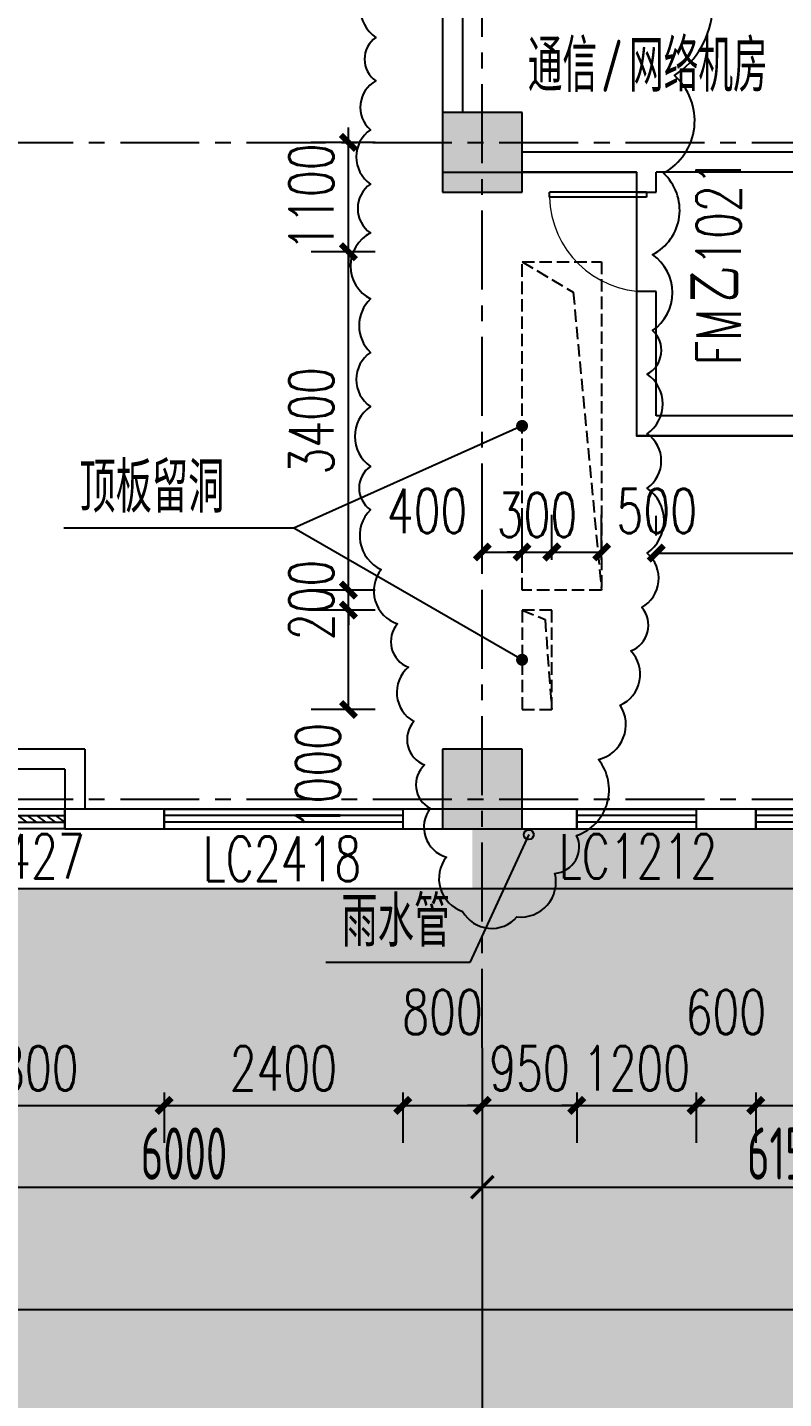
# Model space of a CAD drawing. Header units: millimetres. Extents: x -1048436 to -185795, y -983427 to 400387.
# Drawn here: x -733938 to -726333, y -511119 to -497339 of the extents above; entities that cross this region are included whole.
import ezdxf

# ---------------------------------------------------------------- set-up
doc = ezdxf.new("R2010")
doc.units = ezdxf.units.MM
doc.header["$LTSCALE"] = 500
doc.linetypes.add('DASH', pattern=[0.35, 0.25, -0.1])
doc.linetypes.add('一层轴网$0$CENTER', pattern=[50.8, 31.75, -6.35, 6.35, -6.35])
for name, color, linetype in [('COLUMN', 254, 'Continuous'), ('DIM_LEAD', 3, 'Continuous'), ('PUB_DIM', 3, 'Continuous'), ('PUB_HATCH', 8, 'Continuous'), ('PUB_TEXT', 7, 'Continuous'), ('WINDOW', 4, 'Continuous'), ('WINDOW_TEXT', 7, 'Continuous'), ('一层轴网$0$建-符号', 150, 'Continuous'), ('一层轴网$0$建-轴线', 1, '一层轴网$0$CENTER'), ('建-墙', 254, 'Continuous'), ('建-屋面-排水沟落水口', 175, 'Continuous'), ('建-文字', 4, 'Continuous'), ('建-符号-门编号', 13, 'Continuous'), ('建-门扇', 32, 'Continuous'), ('建筑-洞口', 3, 'Continuous'), ('景-平面-绿化填充', 56, 'Continuous')]:
    doc.layers.add(name, color=color, linetype=linetype)
doc.layers.add('建-非打-01', color=6, linetype='Continuous', plot=False)
doc.styles.add('_TCH_DIM', font='SIMPLEX', dxfattribs={"bigfont": 'GBCBIG'})
doc.styles.add('_TCH_DIM_T3', font='SIMPLEX', dxfattribs={"width": 0.705882, "bigfont": 'GBCBIG'})
doc.styles.add('_TCH_WINDOW', font='SIMPLEX', dxfattribs={"height": 3.5, "bigfont": 'GBCBIG'})
doc.styles.add('XD2008', font='xd-hzs.shx', dxfattribs={"width": 0.7, "bigfont": 'xd-hztxt.shx'})
doc.styles.add('一层轴网$0$XD2008_T3', font='xd-hzs.shx', dxfattribs={"width": 0.7, "bigfont": 'xd-hztxt.shx'})
doc.dimstyles.new('_TCH_ARCH&&150', dxfattribs={"dimtxt": 446.25, "dimasz": 150, "dimexe": 375, "dimexo": 450, "dimgap": 150, "dimtad": 1, "dimdec": 0, "dimzin": 0, "dimdsep": 46, "dimtxsty": '_TCH_DIM_T3', "dimblk": 'ARCHTICK', "dimcen": 0.09, "dimclrt": 7, "dimazin": 2, "dimtfac": 1, "dimtdec": 0, "dimtix": 1, "dimtmove": 2, "dimatfit": 3, "dimldrblk": 'ARCHTICK', "dimfxl": 1, "dimtolj": 1, "dimtzin": 0, "dimarcsym": 0})
doc.dimstyles.new('一层轴网$0$XD100&&150', dxfattribs={"dimtxt": 525, "dimasz": 225, "dimexe": 150, "dimexo": 150, "dimgap": 75, "dimtad": 1, "dimdec": 0, "dimdsep": 46, "dimtxsty": '一层轴网$0$XD2008_T3', "dimblk": '一层轴网$0$_ARCHTICK', "dimcen": 2.5, "dimdle": 150, "dimclrt": 7, "dimaunit": 1, "dimadec": 0, "dimazin": 0, "dimtfac": 1, "dimtdec": 0, "dimtix": 1, "dimtmove": 0, "dimatfit": 3, "dimfxl": 1, "dimtolj": 1, "dimtzin": 0, "dimarcsym": 0})

# ---------------------------------------------------------------- blocks, each defined once
blk = doc.blocks.new('fdhgh')
at = {"layer": '景-平面-绿化填充'}
h = blk.add_hatch(dxfattribs=at)
h.set_pattern_fill('GRASS', color=256, scale=500, style=0)
h.set_pattern_definition([(90, (-26937.1, -803185.1), (-997.7955, 997.7955), [264.5807, -1731.0102]), (45, (-26937.1, -803185.1), (-997.7962, 997.7962), [264.5807, -1146.5161]), (135, (-26937.1, -803185.1), (-997.7962, -997.7962), [264.5807, -1146.5161])])
edge = h.paths.add_edge_path()
edge.add_line((-1391918, -533384), (-1391918, -500074))
edge.add_line((-1391918, -500074), (-1392920, -492192))
edge.add_line((-1392920, -492192), (-1460021, -492192))
edge.add_line((-1460021, -492192), (-1460021, -494283))
edge.add_arc((-1458021, -494283), 2000, 180, 270)
edge.add_line((-1458021, -496283), (-1434821, -496283))
edge.add_line((-1434821, -496283), (-1434821, -501283))
edge.add_line((-1434821, -501283), (-1452821, -501283))
edge.add_line((-1452821, -501283), (-1452821, -499283))
edge.add_line((-1452821, -499283), (-1458021, -499283))
edge.add_arc((-1458021, -501283), 2000, 90, 180)
edge.add_line((-1460021, -501283), (-1460021, -502283))
edge.add_line((-1460021, -502283), (-1406458, -502283))
edge.add_line((-1406458, -502283), (-1405476, -509988))
edge.add_line((-1405476, -509988), (-1405271, -509962))
edge.add_arc((-1405406, -508971), 1000, 277.7235, 360)
edge.add_line((-1404406, -508971), (-1404666, -506861))
edge.add_line((-1404666, -506861), (-1395440, -505688))
edge.add_line((-1395440, -505688), (-1393762, -518881))
edge.add_line((-1393762, -518881), (-1399615, -519626))
edge.add_arc((-1399489, -520618), 1000, 97.2475, 187.2475)
edge.add_line((-1400481, -520744), (-1400418, -521240))
edge.add_line((-1400418, -521240), (-1393573, -520369))
edge.add_line((-1393573, -520369), (-1391918, -533384))
edge = h.paths.add_edge_path()
edge.add_line((-1460644, -592730), (-1436235, -592730))
edge.add_line((-1436235, -592730), (-1436235, -590271))
edge.add_line((-1436235, -590271), (-1440973, -590271))
edge.add_line((-1440973, -590271), (-1440973, -582660))
edge.add_line((-1440973, -582660), (-1449771, -582659))
edge.add_line((-1449771, -582659), (-1449771, -583259))
edge.add_line((-1449771, -583259), (-1463873, -583259))
edge.add_line((-1463873, -583259), (-1463873, -584960))
edge.add_line((-1463873, -584960), (-1474580, -584960))
edge.add_line((-1474580, -584960), (-1476321, -583426))
edge.add_line((-1476321, -583426), (-1476321, -574192))
edge.add_line((-1476321, -574192), (-1481371, -574192))
edge.add_line((-1481371, -574192), (-1481371, -577350))
edge.add_arc((-1472371, -577350), 9000, 180, 247.0886)
edge.add_line((-1475875, -585640), (-1464599, -590406))
edge.add_arc((-1467358, -599627), 9626, 45.7713, 73.3481, ccw=False)
blk = doc.blocks.new('一层轴网$0$_ARCHTICK')
at = {"color": 0, "linetype": 'ByBlock', "const_width": 0.15}
blk.add_lwpolyline([(-0.5, -0.5), (0.5, 0.5)], dxfattribs=at)
blk = doc.blocks.new('*D2900')
at = {"layer": 'Defpoints', "color": 0, "transparency": 16777216}
for p in [(18000, -2500), (24000, -2500), (24000, -3900)]:
    blk.add_point(p, dxfattribs=at)
at = {"layer": '一层轴网$0$建-符号', "color": 0, "lineweight": -2, "transparency": 16777216}
for p, q in [((18000, -2650), (18000, -4050)), ((24000, -2650), (24000, -4050)), ((17850, -3900), (24150, -3900))]:
    blk.add_line(p, q, dxfattribs=at)
at = {"layer": '一层轴网$0$建-符号', "color": 0, "lineweight": -2, "transparency": 16777216, "xscale": 225, "yscale": 225, "zscale": 225, "rotation": 180}
blk.add_blockref('一层轴网$0$_ARCHTICK', (18000, -3900), dxfattribs=at)
at = {"layer": '一层轴网$0$建-符号', "color": 0, "lineweight": -2, "transparency": 16777216, "xscale": 225, "yscale": 225, "zscale": 225}
blk.add_blockref('一层轴网$0$_ARCHTICK', (24000, -3900), dxfattribs=at)
at = {"layer": '一层轴网$0$建-符号', "color": 7, "transparency": 16777216, "insert": (21000, -3562.5), "char_height": 525, "attachment_point": 5, "style": '一层轴网$0$XD2008_T3'}
blk.add_mtext('\\A1;6000', dxfattribs=at)
blk = doc.blocks.new('*D2901')
at = {"layer": 'Defpoints', "color": 0, "transparency": 16777216}
for p in [(24000, -2500), (30150, -2500), (30150, -3900)]:
    blk.add_point(p, dxfattribs=at)
at = {"layer": '一层轴网$0$建-符号', "color": 0, "lineweight": -2, "transparency": 16777216}
for p, q in [((24000, -2650), (24000, -4050)), ((30150, -2650), (30150, -4050)), ((23850, -3900), (30300, -3900))]:
    blk.add_line(p, q, dxfattribs=at)
at = {"layer": '一层轴网$0$建-符号', "color": 0, "lineweight": -2, "transparency": 16777216, "xscale": 225, "yscale": 225, "zscale": 225, "rotation": 180}
blk.add_blockref('一层轴网$0$_ARCHTICK', (24000, -3900), dxfattribs=at)
at = {"layer": '一层轴网$0$建-符号', "color": 0, "lineweight": -2, "transparency": 16777216, "xscale": 225, "yscale": 225, "zscale": 225}
blk.add_blockref('一层轴网$0$_ARCHTICK', (30150, -3900), dxfattribs=at)
at = {"layer": '一层轴网$0$建-符号', "color": 7, "transparency": 16777216, "insert": (27075, -3562.5), "char_height": 525, "attachment_point": 5, "style": '一层轴网$0$XD2008_T3'}
blk.add_mtext('\\A1;6150', dxfattribs=at)
blk = doc.blocks.new('*D2910')
at = {"layer": 'Defpoints', "color": 0, "transparency": 16777216}
for p in [(0, -4275), (74610, -4275), (74610, -5130)]:
    blk.add_point(p, dxfattribs=at)
at = {"layer": '一层轴网$0$建-符号', "color": 0, "lineweight": -2, "transparency": 16777216}
for p, q in [((0, -4425), (0, -5280)), ((74610, -4425), (74610, -5280)), ((-150, -5130), (74760, -5130))]:
    blk.add_line(p, q, dxfattribs=at)
at = {"layer": '一层轴网$0$建-符号', "color": 0, "lineweight": -2, "transparency": 16777216, "xscale": 225, "yscale": 225, "zscale": 225, "rotation": 180}
blk.add_blockref('一层轴网$0$_ARCHTICK', (0, -5130), dxfattribs=at)
at = {"layer": '一层轴网$0$建-符号', "color": 0, "lineweight": -2, "transparency": 16777216, "xscale": 225, "yscale": 225, "zscale": 225}
blk.add_blockref('一层轴网$0$_ARCHTICK', (74610, -5130), dxfattribs=at)
at = {"layer": '一层轴网$0$建-符号', "color": 7, "transparency": 16777216, "insert": (37305, -4793), "char_height": 525, "attachment_point": 5, "style": '一层轴网$0$XD2008_T3'}
blk.add_mtext('\\A1;74610', dxfattribs=at)
blk = doc.blocks.new('sdgfgd')
at = {"layer": '建筑-洞口', "linetype": 'DASH'}
blk.add_lwpolyline([(-728963, -502994), (-728963, -499694), (-728163, -499694), (-728163, -502994)], close=True, dxfattribs=at)
for points in [[(-728963, -499694), (-728449, -500000), (-728163, -502994)], [(-728963, -504194), (-728663, -504194), (-728663, -503194), (-728963, -503194), (-728963, -504194)], [(-728963, -503194), (-728732, -503289), (-728663, -504194)]]:
    blk.add_lwpolyline(points, dxfattribs=at)
blk = doc.blocks.new('A$C06EE1D4D')
at = {"layer": 'DIM_LEAD'}
for p, q in [((92924, 35067), (92332, 33783)), ((92332, 33783), (90882, 33783))]:
    blk.add_line(p, q, dxfattribs=at)
at = {"layer": '建-屋面-排水沟落水口'}
blk.add_circle((92924, 35067), 50, dxfattribs=at)
at = {"layer": 'PUB_TEXT', "style": '_TCH_DIM'}
blk.add_text('雨水管', height=506.4, dxfattribs=at).set_placement((91040, 33941))
blk = doc.blocks.new('_ArchTick')
at = {"color": 0, "linetype": 'ByBlock', "const_width": 0.4}
blk.add_lwpolyline([(-0.5, -0.5), (0.5, 0.5)], dxfattribs=at)
blk = doc.blocks.new('*D1656')
at = {"layer": 'Defpoints', "color": 0, "transparency": 16777216}
for p in [(-730709, -498494), (-729991, -498494), (-729991, -499594)]:
    blk.add_point(p, dxfattribs=at)
at = {"layer": 'PUB_DIM', "color": 0, "lineweight": -2, "transparency": 16777216}
for p, q in [((-730709, -498494), (-730709, -498344)), ((-730441, -498494), (-731084, -498494)), ((-730709, -499594), (-730709, -498494)), ((-730441, -499594), (-731084, -499594)), ((-730709, -499594), (-730709, -499744))]:
    blk.add_line(p, q, dxfattribs=at)
at = {"layer": 'PUB_DIM', "color": 0, "lineweight": -2, "transparency": 16777216, "xscale": 150, "yscale": 150, "zscale": 150}
for p, rotation in [((-730709, -498494), 270), ((-730709, -499594), 90)]:
    blk.add_blockref('_ArchTick', p, dxfattribs=dict(at, rotation=rotation))
at = {"layer": 'PUB_DIM', "color": 7, "transparency": 16777216, "insert": (-731082, -499044), "char_height": 446.2, "attachment_point": 5, "rotation": 90, "style": '_TCH_DIM_T3'}
blk.add_mtext('\\A1;1100', dxfattribs=at)
blk = doc.blocks.new('*D1657')
at = {"layer": 'Defpoints', "color": 0, "transparency": 16777216}
for p in [(-730709, -499594), (-729991, -499594), (-729991, -502994)]:
    blk.add_point(p, dxfattribs=at)
at = {"layer": 'PUB_DIM', "color": 0, "lineweight": -2, "transparency": 16777216}
for p, q in [((-730441, -499594), (-731084, -499594)), ((-730709, -502994), (-730709, -499594)), ((-730441, -502994), (-731084, -502994))]:
    blk.add_line(p, q, dxfattribs=at)
at = {"layer": 'PUB_DIM', "color": 0, "lineweight": -2, "transparency": 16777216, "xscale": 150, "yscale": 150, "zscale": 150}
for p, rotation in [((-730709, -499594), 90), ((-730709, -502994), 270)]:
    blk.add_blockref('_ArchTick', p, dxfattribs=dict(at, rotation=rotation))
at = {"layer": 'PUB_DIM', "color": 7, "transparency": 16777216, "insert": (-731082, -501294), "char_height": 446.2, "attachment_point": 5, "rotation": 90, "style": '_TCH_DIM_T3'}
blk.add_mtext('\\A1;3400', dxfattribs=at)
blk = doc.blocks.new('*D1658')
at = {"layer": 'Defpoints', "color": 0, "transparency": 16777216}
for p in [(-730709, -502994), (-729991, -502994), (-729991, -503194)]:
    blk.add_point(p, dxfattribs=at)
at = {"layer": 'PUB_DIM', "color": 0, "lineweight": -2, "transparency": 16777216}
for p, q in [((-730709, -502994), (-730709, -502844)), ((-730441, -502994), (-731084, -502994)), ((-730709, -503194), (-730709, -502994)), ((-730441, -503194), (-731084, -503194)), ((-730709, -503194), (-730709, -503344))]:
    blk.add_line(p, q, dxfattribs=at)
at = {"layer": 'PUB_DIM', "color": 0, "lineweight": -2, "transparency": 16777216, "xscale": 150, "yscale": 150, "zscale": 150}
for p, rotation in [((-730709, -502994), 270), ((-730709, -503194), 90)]:
    blk.add_blockref('_ArchTick', p, dxfattribs=dict(at, rotation=rotation))
at = {"layer": 'PUB_DIM', "color": 7, "transparency": 16777216, "insert": (-731082, -503094), "char_height": 446.2, "attachment_point": 5, "rotation": 90, "style": '_TCH_DIM_T3'}
blk.add_mtext('\\A1;200', dxfattribs=at)
blk = doc.blocks.new('*D1659')
at = {"layer": 'Defpoints', "color": 0, "transparency": 16777216}
for p in [(-730709, -503194), (-729991, -503194), (-729991, -504194)]:
    blk.add_point(p, dxfattribs=at)
at = {"layer": 'PUB_DIM', "color": 0, "lineweight": -2, "transparency": 16777216}
for p, q in [((-730441, -503194), (-731084, -503194)), ((-730709, -504194), (-730709, -503194)), ((-730441, -504194), (-731084, -504194))]:
    blk.add_line(p, q, dxfattribs=at)
at = {"layer": 'PUB_DIM', "color": 0, "lineweight": -2, "transparency": 16777216, "xscale": 150, "yscale": 150, "zscale": 150}
for p, rotation in [((-730709, -503194), 90), ((-730709, -504194), 270)]:
    blk.add_blockref('_ArchTick', p, dxfattribs=dict(at, rotation=rotation))
at = {"layer": 'PUB_DIM', "color": 7, "transparency": 16777216, "insert": (-731015, -504869), "char_height": 446.2, "attachment_point": 5, "rotation": 90, "style": '_TCH_DIM_T3'}
blk.add_mtext('\\A1;1000', dxfattribs=at)
blk = doc.blocks.new('*D1660')
at = {"layer": 'Defpoints', "color": 0, "transparency": 16777216}
for p in [(-728163, -502611), (-728663, -503141), (-728163, -503141)]:
    blk.add_point(p, dxfattribs=at)
at = {"layer": 'PUB_DIM', "color": 0, "lineweight": -2, "transparency": 16777216}
for p, q in [((-728663, -502691), (-728663, -502236)), ((-728163, -502691), (-728163, -502236)), ((-728663, -502611), (-728163, -502611))]:
    blk.add_line(p, q, dxfattribs=at)
at = {"layer": 'PUB_DIM', "color": 0, "lineweight": -2, "transparency": 16777216, "xscale": 150, "yscale": 150, "zscale": 150, "rotation": 180}
blk.add_blockref('_ArchTick', (-728663, -502611), dxfattribs=at)
at = {"layer": 'PUB_DIM', "color": 0, "lineweight": -2, "transparency": 16777216, "xscale": 150, "yscale": 150, "zscale": 150}
blk.add_blockref('_ArchTick', (-728163, -502611), dxfattribs=at)
at = {"layer": 'PUB_DIM', "color": 7, "transparency": 16777216, "insert": (-727608, -502198), "char_height": 446.2, "attachment_point": 5, "style": '_TCH_DIM_T3'}
blk.add_mtext('\\A1;500', dxfattribs=at)
blk = doc.blocks.new('*D1661')
at = {"layer": 'Defpoints', "color": 0, "transparency": 16777216}
for p in [(-728663, -502611), (-728963, -503141), (-728663, -503141)]:
    blk.add_point(p, dxfattribs=at)
at = {"layer": 'PUB_DIM', "color": 0, "lineweight": -2, "transparency": 16777216}
for p, q in [((-728963, -502691), (-728963, -502236)), ((-728663, -502691), (-728663, -502236)), ((-728963, -502611), (-729113, -502611)), ((-728963, -502611), (-728663, -502611)), ((-728663, -502611), (-728513, -502611))]:
    blk.add_line(p, q, dxfattribs=at)
at = {"layer": 'PUB_DIM', "color": 0, "lineweight": -2, "transparency": 16777216, "xscale": 150, "yscale": 150, "zscale": 150}
blk.add_blockref('_ArchTick', (-728963, -502611), dxfattribs=at)
at = {"layer": 'PUB_DIM', "color": 0, "lineweight": -2, "transparency": 16777216, "xscale": 150, "yscale": 150, "zscale": 150, "rotation": 180}
blk.add_blockref('_ArchTick', (-728663, -502611), dxfattribs=at)
at = {"layer": 'PUB_DIM', "color": 7, "transparency": 16777216, "insert": (-728813, -502238), "char_height": 446.2, "attachment_point": 5, "style": '_TCH_DIM_T3'}
blk.add_mtext('\\A1;300', dxfattribs=at)
blk = doc.blocks.new('*D1662')
at = {"layer": 'Defpoints', "color": 0, "transparency": 16777216}
for p in [(-728963, -502611), (-729363, -503141), (-728963, -503141)]:
    blk.add_point(p, dxfattribs=at)
at = {"layer": 'PUB_DIM', "color": 0, "lineweight": -2, "transparency": 16777216}
for p, q in [((-729363, -502691), (-729363, -502236)), ((-728963, -502691), (-728963, -502236)), ((-729363, -502611), (-728963, -502611))]:
    blk.add_line(p, q, dxfattribs=at)
at = {"layer": 'PUB_DIM', "color": 0, "lineweight": -2, "transparency": 16777216, "xscale": 150, "yscale": 150, "zscale": 150, "rotation": 180}
blk.add_blockref('_ArchTick', (-729363, -502611), dxfattribs=at)
at = {"layer": 'PUB_DIM', "color": 0, "lineweight": -2, "transparency": 16777216, "xscale": 150, "yscale": 150, "zscale": 150}
blk.add_blockref('_ArchTick', (-728963, -502611), dxfattribs=at)
at = {"layer": 'PUB_DIM', "color": 7, "transparency": 16777216, "insert": (-729918, -502198), "char_height": 446.2, "attachment_point": 5, "style": '_TCH_DIM_T3'}
blk.add_mtext('\\A1;400', dxfattribs=at)
blk = doc.blocks.new('*D1812')
at = {"layer": 'Defpoints', "color": 0, "transparency": 16777216}
for p in [(-723213, -502622), (-727613, -502894), (-723213, -502894)]:
    blk.add_point(p, dxfattribs=at)
at = {"layer": 'PUB_DIM', "color": 0, "lineweight": -2, "transparency": 16777216}
for p, q in [((-727613, -502444), (-727613, -502247)), ((-723213, -502444), (-723213, -502247)), ((-727613, -502622), (-723213, -502622))]:
    blk.add_line(p, q, dxfattribs=at)
at = {"layer": 'PUB_DIM', "color": 0, "lineweight": -2, "transparency": 16777216, "xscale": 150, "yscale": 150, "zscale": 150, "rotation": 180}
blk.add_blockref('_ArchTick', (-727613, -502622), dxfattribs=at)
at = {"layer": 'PUB_DIM', "color": 0, "lineweight": -2, "transparency": 16777216, "xscale": 150, "yscale": 150, "zscale": 150}
blk.add_blockref('_ArchTick', (-723213, -502622), dxfattribs=at)
at = {"layer": 'PUB_DIM', "color": 7, "transparency": 16777216, "insert": (-725413, -502249), "char_height": 446.2, "attachment_point": 5, "style": '_TCH_DIM_T3'}
blk.add_mtext('\\A1;4400', dxfattribs=at)
blk = doc.blocks.new('*D2740')
at = {"layer": 'Defpoints', "color": 0, "transparency": 16777216}
for p in [(-735363, -507594), (-732563, -507594), (-732563, -508173)]:
    blk.add_point(p, dxfattribs=at)
at = {"layer": 'PUB_DIM', "color": 0, "lineweight": -2, "transparency": 16777216}
for p, q in [((-735363, -508044), (-735363, -508548)), ((-732563, -508044), (-732563, -508548)), ((-735363, -508173), (-732563, -508173))]:
    blk.add_line(p, q, dxfattribs=at)
at = {"layer": 'PUB_DIM', "color": 0, "lineweight": -2, "transparency": 16777216, "xscale": 150, "yscale": 150, "zscale": 150, "rotation": 180}
blk.add_blockref('_ArchTick', (-735363, -508173), dxfattribs=at)
at = {"layer": 'PUB_DIM', "color": 0, "lineweight": -2, "transparency": 16777216, "xscale": 150, "yscale": 150, "zscale": 150}
blk.add_blockref('_ArchTick', (-732563, -508173), dxfattribs=at)
at = {"layer": 'PUB_DIM', "color": 7, "transparency": 16777216, "insert": (-733963, -507800), "char_height": 446.2, "attachment_point": 5, "style": '_TCH_DIM_T3'}
blk.add_mtext('\\A1;2800', dxfattribs=at)
blk = doc.blocks.new('*D2741')
at = {"layer": 'Defpoints', "color": 0, "transparency": 16777216}
for p in [(-732563, -507594), (-730163, -507594), (-730163, -508173)]:
    blk.add_point(p, dxfattribs=at)
at = {"layer": 'PUB_DIM', "color": 0, "lineweight": -2, "transparency": 16777216}
for p, q in [((-732563, -508044), (-732563, -508548)), ((-730163, -508044), (-730163, -508548)), ((-732563, -508173), (-730163, -508173))]:
    blk.add_line(p, q, dxfattribs=at)
at = {"layer": 'PUB_DIM', "color": 0, "lineweight": -2, "transparency": 16777216, "xscale": 150, "yscale": 150, "zscale": 150, "rotation": 180}
blk.add_blockref('_ArchTick', (-732563, -508173), dxfattribs=at)
at = {"layer": 'PUB_DIM', "color": 0, "lineweight": -2, "transparency": 16777216, "xscale": 150, "yscale": 150, "zscale": 150}
blk.add_blockref('_ArchTick', (-730163, -508173), dxfattribs=at)
at = {"layer": 'PUB_DIM', "color": 7, "transparency": 16777216, "insert": (-731363, -507800), "char_height": 446.2, "attachment_point": 5, "style": '_TCH_DIM_T3'}
blk.add_mtext('\\A1;2400', dxfattribs=at)
blk = doc.blocks.new('*D2742')
at = {"layer": 'Defpoints', "color": 0, "transparency": 16777216}
for p in [(-730163, -507594), (-729363, -507594), (-729363, -508173)]:
    blk.add_point(p, dxfattribs=at)
at = {"layer": 'PUB_DIM', "color": 0, "lineweight": -2, "transparency": 16777216}
for p, q in [((-730163, -508044), (-730163, -508548)), ((-729363, -508044), (-729363, -508548)), ((-730163, -508173), (-729363, -508173))]:
    blk.add_line(p, q, dxfattribs=at)
at = {"layer": 'PUB_DIM', "color": 0, "lineweight": -2, "transparency": 16777216, "xscale": 150, "yscale": 150, "zscale": 150, "rotation": 180}
blk.add_blockref('_ArchTick', (-730163, -508173), dxfattribs=at)
at = {"layer": 'PUB_DIM', "color": 0, "lineweight": -2, "transparency": 16777216, "xscale": 150, "yscale": 150, "zscale": 150}
blk.add_blockref('_ArchTick', (-729363, -508173), dxfattribs=at)
at = {"layer": 'PUB_DIM', "color": 7, "transparency": 16777216, "insert": (-729763, -507235), "char_height": 446.2, "attachment_point": 5, "style": '_TCH_DIM_T3'}
blk.add_mtext('\\A1;800', dxfattribs=at)
blk = doc.blocks.new('*D2743')
at = {"layer": 'Defpoints', "color": 0, "transparency": 16777216}
for p in [(-729363, -507594), (-728413, -507594), (-728413, -508173)]:
    blk.add_point(p, dxfattribs=at)
at = {"layer": 'PUB_DIM', "color": 0, "lineweight": -2, "transparency": 16777216}
for p, q in [((-729363, -508044), (-729363, -508548)), ((-728413, -508044), (-728413, -508548)), ((-729363, -508173), (-729513, -508173)), ((-729363, -508173), (-728413, -508173)), ((-728413, -508173), (-728263, -508173))]:
    blk.add_line(p, q, dxfattribs=at)
at = {"layer": 'PUB_DIM', "color": 0, "lineweight": -2, "transparency": 16777216, "xscale": 150, "yscale": 150, "zscale": 150}
blk.add_blockref('_ArchTick', (-729363, -508173), dxfattribs=at)
at = {"layer": 'PUB_DIM', "color": 0, "lineweight": -2, "transparency": 16777216, "xscale": 150, "yscale": 150, "zscale": 150, "rotation": 180}
blk.add_blockref('_ArchTick', (-728413, -508173), dxfattribs=at)
at = {"layer": 'PUB_DIM', "color": 7, "transparency": 16777216, "insert": (-728888, -507800), "char_height": 446.2, "attachment_point": 5, "style": '_TCH_DIM_T3'}
blk.add_mtext('\\A1;950', dxfattribs=at)
blk = doc.blocks.new('*D2744')
at = {"layer": 'Defpoints', "color": 0, "transparency": 16777216}
for p in [(-728413, -507594), (-727213, -507594), (-727213, -508173)]:
    blk.add_point(p, dxfattribs=at)
at = {"layer": 'PUB_DIM', "color": 0, "lineweight": -2, "transparency": 16777216}
for p, q in [((-728413, -508044), (-728413, -508548)), ((-727213, -508044), (-727213, -508548)), ((-728413, -508173), (-728563, -508173)), ((-728413, -508173), (-727213, -508173)), ((-727213, -508173), (-727063, -508173))]:
    blk.add_line(p, q, dxfattribs=at)
at = {"layer": 'PUB_DIM', "color": 0, "lineweight": -2, "transparency": 16777216, "xscale": 150, "yscale": 150, "zscale": 150}
blk.add_blockref('_ArchTick', (-728413, -508173), dxfattribs=at)
at = {"layer": 'PUB_DIM', "color": 0, "lineweight": -2, "transparency": 16777216, "xscale": 150, "yscale": 150, "zscale": 150, "rotation": 180}
blk.add_blockref('_ArchTick', (-727213, -508173), dxfattribs=at)
at = {"layer": 'PUB_DIM', "color": 7, "transparency": 16777216, "insert": (-727813, -507800), "char_height": 446.2, "attachment_point": 5, "style": '_TCH_DIM_T3'}
blk.add_mtext('\\A1;1200', dxfattribs=at)
blk = doc.blocks.new('*D2745')
at = {"layer": 'Defpoints', "color": 0, "transparency": 16777216}
for p in [(-727213, -507594), (-726613, -507594), (-726613, -508173)]:
    blk.add_point(p, dxfattribs=at)
at = {"layer": 'PUB_DIM', "color": 0, "lineweight": -2, "transparency": 16777216}
for p, q in [((-727213, -508044), (-727213, -508548)), ((-726613, -508044), (-726613, -508548)), ((-727213, -508173), (-726613, -508173))]:
    blk.add_line(p, q, dxfattribs=at)
at = {"layer": 'PUB_DIM', "color": 0, "lineweight": -2, "transparency": 16777216, "xscale": 150, "yscale": 150, "zscale": 150, "rotation": 180}
blk.add_blockref('_ArchTick', (-727213, -508173), dxfattribs=at)
at = {"layer": 'PUB_DIM', "color": 0, "lineweight": -2, "transparency": 16777216, "xscale": 150, "yscale": 150, "zscale": 150}
blk.add_blockref('_ArchTick', (-726613, -508173), dxfattribs=at)
at = {"layer": 'PUB_DIM', "color": 7, "transparency": 16777216, "insert": (-726913, -507235), "char_height": 446.2, "attachment_point": 5, "style": '_TCH_DIM_T3'}
blk.add_mtext('\\A1;600', dxfattribs=at)
blk = doc.blocks.new('*D2746')
at = {"layer": 'Defpoints', "color": 0, "transparency": 16777216}
for p in [(-726613, -507594), (-724213, -507594), (-724213, -508173)]:
    blk.add_point(p, dxfattribs=at)
at = {"layer": 'PUB_DIM', "color": 0, "lineweight": -2, "transparency": 16777216}
for p, q in [((-726613, -508044), (-726613, -508548)), ((-724213, -508044), (-724213, -508548)), ((-726613, -508173), (-724213, -508173))]:
    blk.add_line(p, q, dxfattribs=at)
at = {"layer": 'PUB_DIM', "color": 0, "lineweight": -2, "transparency": 16777216, "xscale": 150, "yscale": 150, "zscale": 150, "rotation": 180}
blk.add_blockref('_ArchTick', (-726613, -508173), dxfattribs=at)
at = {"layer": 'PUB_DIM', "color": 0, "lineweight": -2, "transparency": 16777216, "xscale": 150, "yscale": 150, "zscale": 150}
blk.add_blockref('_ArchTick', (-724213, -508173), dxfattribs=at)
at = {"layer": 'PUB_DIM', "color": 7, "transparency": 16777216, "insert": (-725413, -507800), "char_height": 446.2, "attachment_point": 5, "style": '_TCH_DIM_T3'}
blk.add_mtext('\\A1;2400', dxfattribs=at)
blk = doc.blocks.new('$TCHSYS$WIN2D')
for p, q in [((-0.5, 0.5), (0.5, 0.5)), ((-0.5, 0.5), (-0.5, -0.5)), ((0.5, 0.5), (0.5, -0.5)), ((0.5, 0.1667), (-0.5, 0.1667)), ((0.5, -0.1667), (-0.5, -0.1667)), ((-0.5, -0.5), (0.5, -0.5))]:
    blk.add_line(p, q)
blk = doc.blocks.new('$DorLib2D$00000001')
for p, q in [((0.45, 0.975), (0.5, 0.975)), ((0.45, 0), (0.45, 0.975)), ((0.5, 0), (0.5, 0.975)), ((0.5, 0), (0.45, 0))]:
    blk.add_line(p, q)
at = {"lineweight": 13}
blk.add_arc((0.475, 0), 0.975, 91.4693, 180, dxfattribs=at)
blk = doc.blocks.new('$WINLIB2D$00000039')
at = {"color": 0}
for points in [[(-0.5, 0.5), (-0.5, -0.5)], [(0.5, 0.5), (-0.5, 0.5)], [(0.5, -0.5), (0.5, 0.5)], [(-0.5, 0.1667), (0.5, 0.1667)], [(-0.3839, -0.1667), (-0.448, 0.1667)], [(-0.3159, -0.1667), (-0.38, 0.1667)], [(-0.2479, -0.1667), (-0.312, 0.1667)], [(-0.1799, -0.1667), (-0.244, 0.1667)], [(-0.1119, -0.1667), (-0.176, 0.1667)], [(-0.0439, -0.1667), (-0.108, 0.1667)], [(0.0241, -0.1667), (-0.04, 0.1667)], [(0.0921, -0.1667), (0.028, 0.1667)], [(0.16, -0.1667), (0.0959, 0.1667)], [(0.228, -0.1667), (0.1639, 0.1667)], [(0.296, -0.1667), (0.2319, 0.1667)], [(0.364, -0.1667), (0.2999, 0.1667)], [(0.432, -0.1667), (0.3679, 0.1667)], [(0.5, -0.1667), (0.4359, 0.1667)], [(-0.4519, -0.1667), (-0.5, 0.0836)], [(-0.5, -0.1667), (0.5, -0.1667)], [(0.5, -0.5), (-0.5, -0.5)]]:
    blk.add_lwpolyline(points, dxfattribs=at)
blk = doc.blocks.new('一层轴网')
at = {"layer": '一层轴网$0$建-符号'}
blk.add_line((24000, -2500), (24000, -6670), dxfattribs=at)
at = {"layer": '一层轴网$0$建-轴线', "ltscale": 0.05}
for p, q in [((-2500, 6600), (77110, 6600)), ((-2500, 0), (77110, 0))]:
    blk.add_line(p, q, dxfattribs=at)
blk.add_lwpolyline([(24000, -2500), (24000, 29500)], dxfattribs=at)
at = {"layer": '一层轴网$0$建-符号'}
for p1, p2, distance, picture, middle in [((18000, -2500), (24000, -2500), -1400, '*D2900', (21000, -3562.5)), ((24000, -2500), (30150, -2500), -1400, '*D2901', (27075, -3562.5)), ((0, -4275), (74610, -4275), -855, '*D2910', (37305, -4792.5))]:
    dim = blk.add_aligned_dim(p1=p1, p2=p2, distance=distance, dimstyle='一层轴网$0$XD100&&150', dxfattribs=at)
    dim.commit()
    dim.dimension.update_dxf_attribs({"geometry": picture, "text_midpoint": middle})

msp = doc.modelspace()

# ---------------------------------------------------------------- hatches: boundary and pattern name
at = {"layer": 'PUB_HATCH'}
for points in [[(-729761.4, -498193.8), (-729761.4, -498993.8), (-728961.4, -498993.8), (-728961.4, -498193.8)], [(-729761.4, -504593.8), (-729761.4, -505393.8), (-728961.4, -505393.8), (-728961.4, -504593.8)]]:
    msp.add_hatch(color=256, dxfattribs=at).paths.add_polyline_path(points)

# ---------------------------------------------------------------- linework, layer by layer
at = {"layer": 'COLUMN'}
for p, q in [((-729761.4, -498193.8), (-729761.4, -498993.8)), ((-728961.4, -498193.8), (-729761.4, -498193.8)), ((-728961.4, -498993.8), (-728961.4, -498193.8)), ((-729761.4, -498993.8), (-728961.4, -498993.8)), ((-729761.4, -504593.8), (-729761.4, -505393.8)), ((-728961.4, -504593.8), (-729761.4, -504593.8)), ((-728961.4, -505393.8), (-728961.4, -504593.8)), ((-729761.4, -505393.8), (-728961.4, -505393.8))]:
    msp.add_line(p, q, dxfattribs=at)
at = {"layer": 'DIM_LEAD'}
for p, q in [((-728962.7, -501344), (-731258.5, -502372.2)), ((-731258.5, -502372.2), (-733572.1, -502372.2)), ((-728962.7, -503694), (-731258.5, -502372.2))]:
    msp.add_line(p, q, dxfattribs=at)
at = {"layer": 'DIM_LEAD', "const_width": 60}
for points in [[(-728935.3, -501331.7, 1), (-728990.1, -501356.3, 1)], [(-728936.7, -503709, 1), (-728988.7, -503679, 1)]]:
    msp.add_lwpolyline(points, format="xyb", close=True, dxfattribs=at)
at = {"layer": '建-墙'}
for p, q in [((-729762.7, -495394), (-729762.7, -498594)), ((-729562.7, -495394), (-729562.7, -498193.8)), ((-729761.4, -498594), (-729762.7, -498594)), ((-727712.7, -498594), (-728961.4, -498594)), ((-723511.4, -498594), (-727712.7, -498594)), ((-727812.7, -498794), (-728961.4, -498794)), ((-727812.7, -498794), (-727812.7, -498994)), ((-723112.7, -498794), (-727612.7, -498794)), ((-727612.7, -498994), (-727612.7, -498794)), ((-727812.7, -498994), (-727612.7, -498994)), ((-727612.7, -499994), (-727812.7, -499994)), ((-727812.7, -499994), (-727812.7, -501444)), ((-727612.7, -501244), (-727612.7, -499994)), ((-723112.7, -501244), (-727612.7, -501244)), ((-723112.7, -501444), (-727812.7, -501444)), ((-733361.4, -504593.8), (-734961.4, -504593.8)), ((-733361.4, -504593.8), (-733361.4, -505194)), ((-733561.4, -504793.8), (-734961.4, -504793.8)), ((-733561.4, -504793.8), (-733561.4, -505194)), ((-733561.4, -505194), (-733561.4, -505394)), ((-732562.7, -505194), (-733361.4, -505194)), ((-732562.7, -505394), (-732562.7, -505194)), ((-729761.4, -505194), (-730162.7, -505194)), ((-730162.7, -505194), (-730162.7, -505394)), ((-728412.7, -505194), (-728961.4, -505194)), ((-728412.7, -505394), (-728412.7, -505194)), ((-726612.7, -505194), (-727212.7, -505194)), ((-727212.7, -505194), (-727212.7, -505394)), ((-726612.7, -505394), (-726612.7, -505194)), ((-733561.4, -505394), (-733461.4, -505394)), ((-733461.4, -505394), (-732562.7, -505394)), ((-730162.7, -505394), (-729362.7, -505394)), ((-729362.7, -505394), (-728412.7, -505394)), ((-727212.7, -505394), (-726612.7, -505394))]:
    msp.add_line(p, q, dxfattribs=at)
at = {"layer": '建-屋面-排水沟落水口'}
msp.add_lwpolyline([(-744762.7, -505994), (-717562.7, -505994), (-717562.7, -506594), (-710412.7, -506594), (-710412.7, -505994), (-705262.8, -505994), (-705262.8, -506594), (-694812.7, -506594), (-694812.7, -505994), (-690112.7, -505994), (-690112.7, -506594), (-679262.7, -506594), (-679262.7, -506044), (-679262.7, -491594)], dxfattribs=at)
at = {"layer": '建-门扇'}
msp.add_line((-727812.7, -498994), (-727812.7, -499994), dxfattribs=at)
at = {"layer": '建-非打-01'}
msp.add_lwpolyline([(-723112.7, -505194), (-750262.7, -505194), (-750262.7, -500794), (-747062.7, -500794), (-747062.7, -488694), (-744962.7, -488694), (-744962.7, -487794), (-731862.7, -487794), (-731862.7, -488694), (-729762.7, -488694), (-729762.7, -498794), (-727812.7, -498794), (-727812.7, -501444), (-723112.7, -501444), (-723112.7, -505194)], dxfattribs=at)
msp.add_lwpolyline([(-730433.8, -496840.4, 0.5205671), (-730433.8, -497440.5, 0.5205671), (-730433.8, -497440.5, 0.5205671), (-730433.8, -497876.9, 0.5205671), (-730433.8, -497876.9, 0.5205671), (-730488.4, -498367.9, 0.5205671), (-730488.4, -498367.9, 0.5205671), (-730488.4, -498913.4, 0.5205671), (-730488.4, -498913.4, 0.5205671), (-730488.4, -499404.3, 0.5205671), (-730488.4, -499404.3, 0.5989988), (-730488.4, -500068.1, 0.5205671), (-730488.4, -500068.1, 0.4235208), (-730488.4, -500604.5, 0.5205671), (-730488.4, -500604.5, 0.5205671), (-730488.4, -501150, 0.5205671), (-730488.4, -501150, 0.5205671), (-730488.4, -501750.1, 0.5205671), (-730488.4, -501750.1, 0.5205671), (-730488.4, -502186.5, 0.5205671), (-730488.4, -502186.5, 0.5205671), (-730379.2, -502786.5, 0.5205671), (-730379.2, -502786.5, 0.5205671), (-730215.4, -503332, 0.5205671), (-730215.4, -503332, 0.5205671), (-730106.2, -503768.5, 0.5205671), (-730106.2, -503768.5, 0.5205671), (-730051.7, -504314, 0.5205671), (-730051.7, -504314, 0.5205671), (-729942.5, -504750.4, 0.5205671), (-729942.5, -504750.4, 0.5205671), (-729887.9, -505186.8, 0.5205671), (-729887.9, -505186.8, 0.5205671), (-729724.1, -505677.8, 0.5205671), (-729724.1, -505677.8, 0.5205671), (-729560.3, -506223.3, 0.5205671), (-729560.3, -506223.3, 0.5205671), (-729014.4, -506277.8, 0.5205671), (-729014.4, -506277.8, 0.5205671), (-728632.3, -505841.4, 0.5205671), (-728632.3, -505841.4, 0.5205671), (-728413.9, -505459.5, 0.5205671), (-728413.9, -505459.5, 0.5205671), (-728195.6, -504695.8, 0.5205671), (-728195.6, -504695.8, 0.5205671), (-727977.2, -504150.3, 0.5205671), (-727977.2, -504150.3, 0.5205671), (-727868, -503604.8, 0.5205671), (-727868, -503604.8, 0.5205671), (-727758.9, -503168.4, 0.5205671), (-727758.9, -503168.4, 0.5205671), (-727704.3, -502622.9, 0.5205671), (-727704.3, -502622.9, 0.5205671), (-727704.3, -501968.3, 0.5205671), (-727704.3, -501968.3, 0.5205671), (-727704.3, -501422.7, 0.5205671), (-727704.3, -501422.7, 0.5205671), (-727704.3, -500822.7, 0.5205671), (-727704.3, -500822.7, 0.5205671), (-727649.7, -500386.3, 0.5205671), (-727649.7, -500386.3, 0.5205671), (-727649.7, -499622.5, 0.5205671), (-727649.7, -499622.5, 0.5205671), (-727540.5, -498804.3, 0.5205671), (-727540.5, -498804.3, 0.5205671), (-727431.3, -497822.3, 0.5205671), (-727431.3, -497822.3, 0.5205671), (-727376.7, -496458.6, 0.5205671)], format="xyb", dxfattribs=at)

# ---------------------------------------------------------------- block references
for name, p in [('fdhgh', (720308.8, 77265.7)), ('一层轴网', (-753362.7, -505094)), ('A$C06EE1D4D', (-821819.6, -540518.5)), ('sdgfgd', (0, 0))]:
    msp.add_blockref(name, p)
at = {"layer": 'WINDOW'}
ref = msp.add_blockref('$WINLIB2D$00000039', (-734261.4, -505294), dxfattribs=dict(at, xscale=-1400, yscale=-200, zscale=-1400, rotation=180))
ref.add_attrib('A', 'BYC1427', (-735251.4, -505892.1), dxfattribs={"layer": 'WINDOW_TEXT', "height": 446.25, "style": '_TCH_WINDOW', "width": 0.705882})
ref = msp.add_blockref('$TCHSYS$WIN2D', (-731362.7, -505294), dxfattribs=dict(at, xscale=-2400, yscale=-200, zscale=-2400, rotation=180))
ref.add_attrib('A', 'LC2418', (-732172.7, -505917.8), dxfattribs={"layer": 'WINDOW_TEXT', "height": 446.25, "style": '_TCH_WINDOW', "width": 0.705882})
ref = msp.add_blockref('$TCHSYS$WIN2D', (-727812.7, -505294), dxfattribs=dict(at, xscale=-1200, yscale=-200, zscale=-1200, rotation=180))
ref.add_attrib('A', 'LC1212', (-728592.7, -505892.1), dxfattribs={"layer": 'WINDOW_TEXT', "height": 446.25, "style": '_TCH_WINDOW', "width": 0.705882})
ref = msp.add_blockref('$TCHSYS$WIN2D', (-725412.7, -505294), dxfattribs=dict(at, xscale=-2400, yscale=-200, zscale=-2400, rotation=180))
ref.add_attrib('A', 'LC2418', (-726222.7, -505917.8), dxfattribs={"layer": 'WINDOW_TEXT', "height": 446.25, "style": '_TCH_WINDOW', "width": 0.705882})
at = {"layer": '建-门扇', "xscale": -1000, "yscale": -1000, "zscale": 200, "rotation": 270}
msp.add_blockref('$DorLib2D$00000001', (-727712.7, -499494), dxfattribs=at)

# ---------------------------------------------------------------- texts
at = {"layer": 'PUB_TEXT', "style": '_TCH_DIM'}
msp.add_text('顶板留洞', height=506.38, dxfattribs=at).set_placement((-733414.6, -502214.7))
at = {"layer": '建-文字', "style": 'XD2008', "width": 0.7}
for s, p in [('通信', (-728905.9, -497986.6)), ('网络机房', (-727888.2, -497986.6)), ('/', (-728170.9, -497986.6))]:
    msp.add_text(s, height=525, dxfattribs=at).set_placement(p)
at = {"layer": '建-符号-门编号', "style": '_TCH_WINDOW', "width": 0.705882}
for s, p in [('1021', (-726762.5, -499734.7)), ('FM', (-726762.5, -500733.3))]:
    msp.add_text(s, height=446.25, rotation=90, dxfattribs=at).set_placement(p)
at = {"layer": '建-符号-门编号', "style": '_TCH_WINDOW'}
msp.add_text('乙', height=506.4, rotation=90, dxfattribs=at).set_placement((-726762.5, -500103.3))

# ---------------------------------------------------------------- dimensions: what is measured, and where the dimension line sits
at = {"layer": 'PUB_DIM'}
for p1, p2, distance, picture, middle in [((-729990.5, -499594), (-729990.5, -498494), 718.5, '*D1656', (-731082.1, -499044)), ((-729990.5, -502994), (-729990.5, -499594), 718.5, '*D1657', (-731082.1, -501294)), ((-728962.7, -503141.3), (-728662.7, -503141.3), 530.5, '*D1661', (-728812.7, -502237.7)), ((-727612.7, -502894), (-723212.7, -502894), 272.1, '*D1812', (-725412.7, -502248.8)), ((-729990.5, -503194), (-729990.5, -502994), 718.5, '*D1658', (-731082.1, -503094)), ((-735362.7, -507594), (-732562.7, -507594), -578.8, '*D2740', (-733962.7, -507799.7)), ((-732562.7, -507594), (-730162.7, -507594), -578.8, '*D2741', (-731362.7, -507799.7)), ((-729362.7, -507594), (-728412.7, -507594), -578.8, '*D2743', (-728887.7, -507799.7)), ((-728412.7, -507594), (-727212.7, -507594), -578.8, '*D2744', (-727812.7, -507799.7)), ((-726612.7, -507594), (-724212.7, -507594), -578.8, '*D2746', (-725412.7, -507799.7))]:
    dim = msp.add_aligned_dim(p1=p1, p2=p2, distance=distance, dimstyle='_TCH_ARCH&&150', dxfattribs=at)
    dim.commit()
    dim.dimension.update_dxf_attribs({"geometry": picture, "text_midpoint": middle})
for base, p1, p2, angle, picture, middle in [((-728962.7, -502610.8), (-729362.7, -503141.3), (-728962.7, -503141.3), 0, '*D1662', (-729917.7, -502198.3)), ((-728162.7, -502610.8), (-728662.7, -503141.3), (-728162.7, -503141.3), 0, '*D1660', (-727607.7, -502198.3)), ((-730709, -503194), (-729990.5, -504194), (-729990.5, -503194), 90, '*D1659', (-731015, -504869)), ((-729362.7, -508172.8), (-730162.7, -507594), (-729362.7, -507594), 0, '*D2742', (-729762.7, -507235.3)), ((-726612.7, -508172.8), (-727212.7, -507594), (-726612.7, -507594), 0, '*D2745', (-726912.7, -507235.3))]:
    dim = msp.add_linear_dim(base=base, p1=p1, p2=p2, angle=angle, dimstyle='_TCH_ARCH&&150', dxfattribs=at)
    dim.commit()
    dim.dimension.update_dxf_attribs({"geometry": picture, "text_midpoint": middle, "dimtype": 129})

doc.saveas('drawing.dxf')
